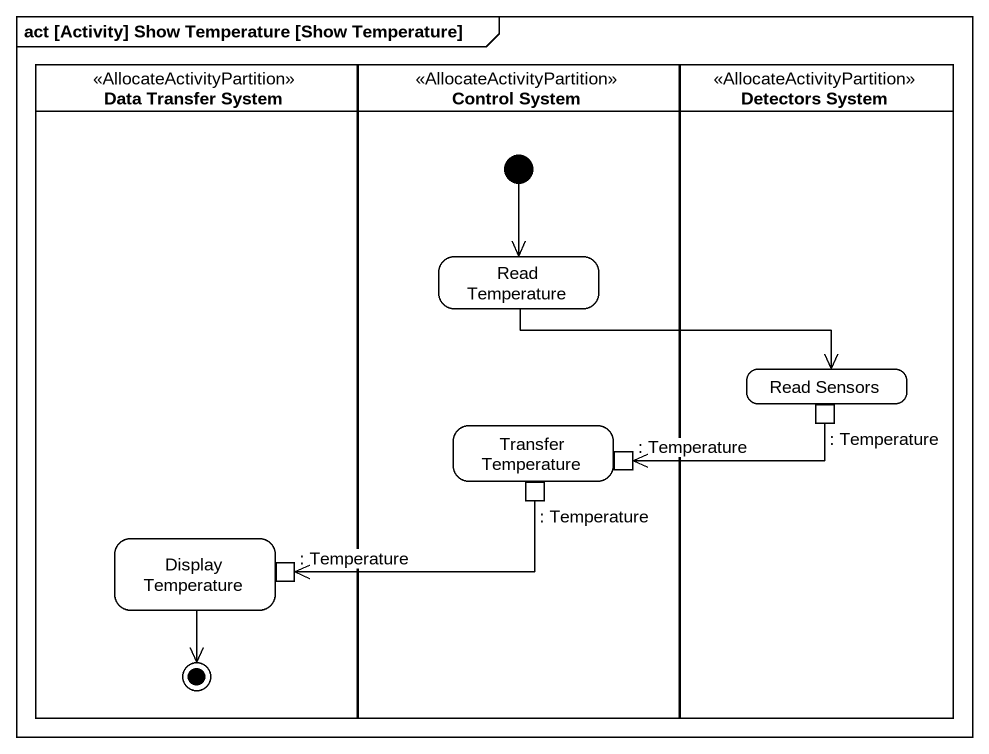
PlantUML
@startuml
mainframe act [Activity] Show Temperature [Show Temperature]
hide empty description
state "Data Transfer System" as Data_Transfer_System <<AllocateActivityPartition>> {
  state "Display Temperature" as Display_Temperature {
    state ": Temperature" as Temperature_4 <<inputPin>>
  }
  Display_Temperature --> [*]
}
state "Control System" as Control_System <<AllocateActivityPartition>> {
  state "Read Temperature" as Read_Temperature
  state "Transfer Temperature" as Transfer_Temperature {
    state ": Temperature" as Temperature_2 <<outputPin>>
    state ": Temperature" as Temperature_3 <<inputPin>>
  }
  [*] --> Read_Temperature
}
state "Detectors System" as Detectors_System <<AllocateActivityPartition>> {
  state "Read Sensors" as Read_Sensors {
    state ": Temperature" as Temperature <<outputPin>>
  }
}
Read_Temperature -right-> Read_Sensors
Temperature -left-> Temperature_3
Temperature_2 -left-> Temperature_4
@enduml
